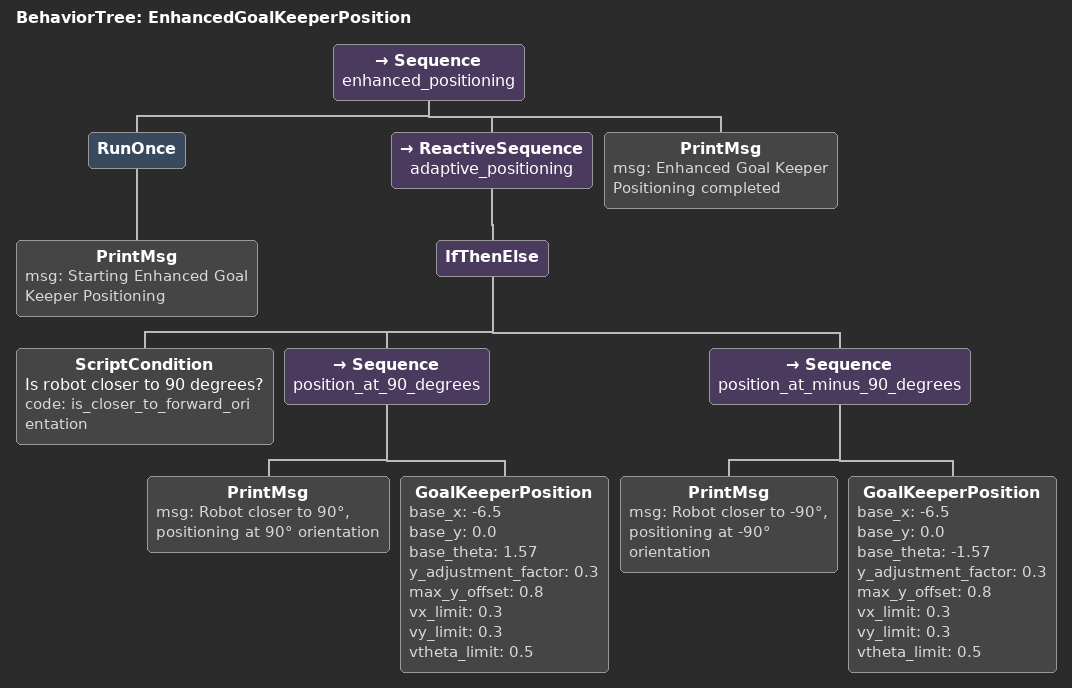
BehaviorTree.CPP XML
<root BTCPP_format="4" >
   <BehaviorTree ID="EnhancedGoalKeeperPosition">
      <Sequence name="enhanced_positioning">
         <RunOnce>
            <PrintMsg msg="Starting Enhanced Goal Keeper Positioning" />
         </RunOnce>

         <ReactiveSequence name="adaptive_positioning">
            <!-- Determine optimal orientation based on current robot orientation -->
                         <IfThenElse>
                <ScriptCondition name="Is robot closer to 90 degrees?" code="is_closer_to_forward_orientation" />
               <Sequence name="position_at_90_degrees">
                  <PrintMsg msg="Robot closer to 90°, positioning at 90° orientation" />
                  <GoalKeeperPosition base_x="-6.5" base_y="0.0" base_theta="1.57"
                                     y_adjustment_factor="0.3" max_y_offset="0.8"
                                     vx_limit="0.3" vy_limit="0.3" vtheta_limit="0.5" />
               </Sequence>
               <Sequence name="position_at_minus_90_degrees">
                  <PrintMsg msg="Robot closer to -90°, positioning at -90° orientation" />
                  <GoalKeeperPosition base_x="-6.5" base_y="0.0" base_theta="-1.57"
                                     y_adjustment_factor="0.3" max_y_offset="0.8"
                                     vx_limit="0.3" vy_limit="0.3" vtheta_limit="0.5" />
               </Sequence>
            </IfThenElse>
         </ReactiveSequence>

         <PrintMsg msg="Enhanced Goal Keeper Positioning completed" />
      </Sequence>
   </BehaviorTree>
</root>
